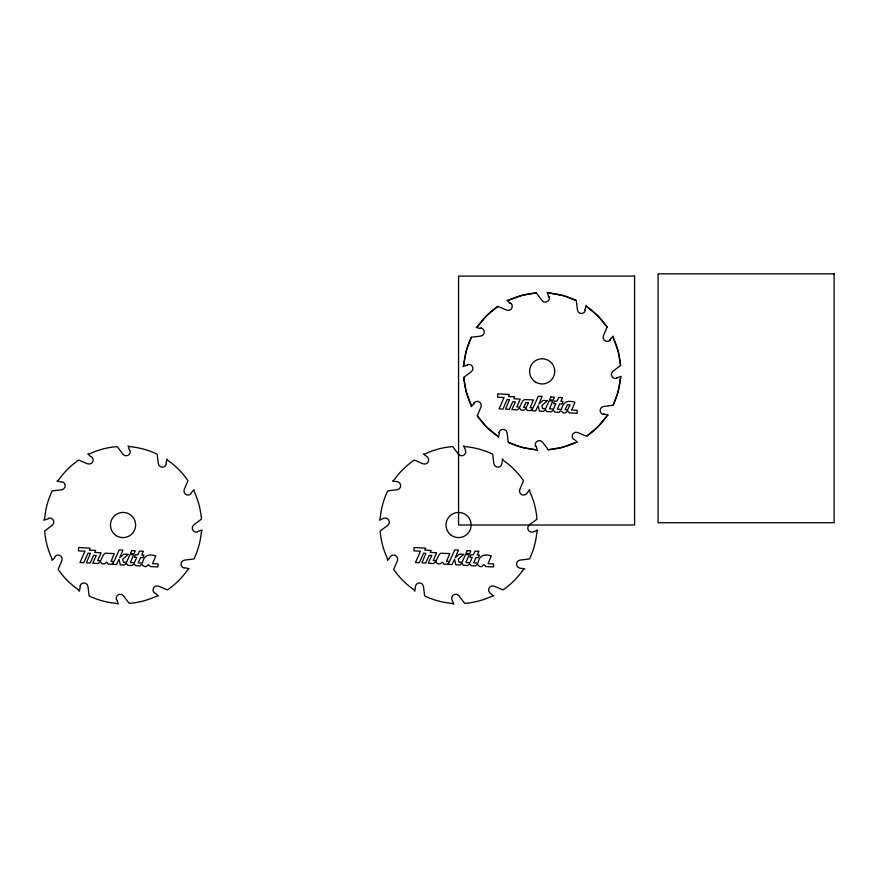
<?xml version="1.0" encoding="UTF-8"?>
<svg xmlns="http://www.w3.org/2000/svg" width="878" height="878" viewBox="0 0 878 878"><rect width="100%" height="100%" fill="white"/><g stroke="black" fill="none" stroke-linecap="round" stroke-linejoin="round"><path stroke-width="1.32" d="M463.836 364.535L466.339 350.552L471.332 337.24L480.859 336.087A4.094 4.094 0 0 0 481.122 328.043A1.328 1.328 0 0 1 480.255 328.383L476.117 327.494L477.83 326.166A78.614 78.614 0 0 1 497.892 306.389L506.716 310.164A4.094 4.094 0 0 0 510.974 303.327A1.328 1.328 0 0 1 510.041 303.184L506.902 300.353L509.053 300.056A78.614 78.614 0 0 1 536.337 292.956L542.099 300.638A4.094 4.094 0 0 0 549.2 296.852A1.328 1.328 0 0 1 548.465 296.259L547.17 292.242L549.178 293.054A78.614 78.614 0 0 1 576.286 300.539L577.439 310.077A4.094 4.094 0 0 0 585.483 310.34A1.328 1.328 0 0 1 585.143 309.462L586.032 305.324L587.371 307.048A78.614 78.614 0 0 1 607.104 327.055L603.34 335.89A4.094 4.094 0 0 0 610.177 340.137A1.317 1.317 0 0 1 610.342 339.226L613.151 336.065L613.448 338.228A78.614 78.614 0 0 1 620.559 365.5L612.877 371.262A4.094 4.094 0 0 0 616.674 378.363A1.328 1.328 0 0 1 617.256 377.639L621.284 376.333L620.461 378.352A78.614 78.614 0 0 1 613.074 405.296L603.548 406.47A4.094 4.094 0 0 0 603.307 414.515A1.328 1.328 0 0 1 604.185 414.175L608.322 415.053L606.61 416.391A78.614 78.614 0 0 1 586.537 436.256L577.702 432.503A4.094 4.094 0 0 0 573.466 439.34A1.328 1.328 0 0 1 574.442 439.516L577.537 442.314L575.375 442.622A78.614 78.614 0 0 1 548.289 449.745L542.494 442.084A4.094 4.094 0 0 0 535.415 445.903A1.328 1.328 0 0 1 536.14 446.485L537.457 450.513L535.437 449.701A78.614 78.614 0 0 1 508.241 442.292L507.067 432.766A4.094 4.094 0 0 0 499.022 432.525A1.328 1.328 0 0 1 499.362 433.392L498.484 437.529L497.146 435.817A78.614 78.614 0 0 1 477.27 415.755L481.023 406.92A4.094 4.094 0 0 0 474.175 402.673A1.328 1.328 0 0 1 474.032 403.606L471.212 406.744L470.904 404.593A78.614 78.614 0 0 1 463.771 377.386L471.442 371.603A4.094 4.094 0 0 0 467.634 364.513A1.328 1.328 0 0 1 467.041 365.248L463.024 366.554L463.836 364.535A78.614 78.614 0 0 1 471.332 337.24M620.461 378.352L617.98 392.148L613.074 405.296M606.61 416.391L597.468 427.235L586.537 436.256M477.83 326.166L486.972 315.378L497.892 306.389M575.375 442.622L562.15 447.396L548.289 449.745M509.053 300.056L522.377 295.271L536.337 292.956M535.437 449.701L521.51 447.22L508.241 442.292M549.178 293.054L563.072 295.579L576.286 300.539M497.146 435.817L486.302 426.686L477.27 415.755M587.371 307.048L598.137 316.157L607.104 327.055M470.904 404.593L466.108 391.314L463.771 377.386M613.448 338.228L618.233 351.54L620.559 365.5M585.472 310.34A1.097 1.097 0 0 1 585.253 309.956L585.242 309.956A1.493 1.493 0 0 1 585.154 309.462M548.465 296.259A1.493 1.493 0 0 0 548.75 296.61L548.805 296.643A1.097 1.097 0 0 0 549.189 296.863M510.041 303.184A1.493 1.493 0 0 0 510.469 303.338L510.524 303.349A1.097 1.097 0 0 0 510.974 303.338M480.255 328.383A1.493 1.493 0 0 0 480.694 328.306L480.749 328.284A1.097 1.097 0 0 0 481.133 328.054M467.041 365.248A1.493 1.493 0 0 0 467.392 364.963L467.414 364.908A1.097 1.097 0 0 0 467.645 364.524M474.197 403.178A1.493 1.493 0 0 1 474.032 403.606M474.186 402.673A1.097 1.097 0 0 1 474.186 403.123M499.352 433.392A1.493 1.493 0 0 0 499.286 432.953L499.275 432.953A1.097 1.097 0 0 0 499.022 432.514M536.14 446.485A1.493 1.493 0 0 0 535.854 446.145L535.854 446.145A1.097 1.097 0 0 0 535.415 445.892M604.185 414.175A1.493 1.493 0 0 0 603.735 414.251L603.691 414.273A1.097 1.097 0 0 0 603.296 414.504M617.256 377.639A1.493 1.493 0 0 0 616.916 377.924L616.916 377.924A1.097 1.097 0 0 0 616.663 378.363M610.177 340.137A1.328 1.328 0 0 1 610.32 339.215M126.333 563.27L127.826 565.289L132.117 565.498L134.104 563.863L135.805 565.717L140.063 565.959C142.302 561.711 142.949 568.351 146.538 566.321L148.393 564.587L150.336 566.54L157.974 566.947L158.117 563.961L152.52 563.676L155.801 555.917C148.338 553.612 143.915 555.5 142.39 563.072L138.219 562.853L140.491 557.574L142.873 557.662L143.904 555.094L141.698 554.984L143.41 551.296L139.602 551.077L137.791 554.841L135.486 554.698L134.4 557.321L136.748 557.387L134.4 562.688L130.394 562.502L133.643 554.633L130.098 554.402L126.509 562.249L123.381 562.172L122.777 559.132L128.265 554.336L123.952 554.073L119.704 557.684L122.942 550.045L119.232 549.869L113.986 561.525L111.023 561.382L114.294 553.579L105.195 553.239L103.406 554.83L100.663 560.735L97.688 560.559L101.08 552.767L94.714 552.416L95.581 550.418L89.358 550.177L90.16 548.157L78.603 547.499L78.394 550.846L84.968 551.197L79.975 562.524L83.794 562.71L88.019 553.217L90.412 553.327L86.439 562.809L90.193 563.028L93.584 555.39L96.273 555.522L92.739 563.204L97.842 563.544L100.498 561.843L101.936 563.786L104.449 563.939L106.907 562.139L108.203 564.148L111.352 564.291L113.471 562.589L112.724 564.378L116.522 564.565L119.024 559.286L120.319 564.828L124.281 565.037L126.333 563.27M461.861 563.27L463.354 565.289L467.645 565.498L469.631 563.863L471.332 565.717L475.591 565.959C477.83 561.711 478.477 568.351 482.055 566.321L483.921 564.587L485.863 566.54L493.502 566.947L493.645 563.961L488.047 563.676L491.329 555.917C483.866 553.612 479.443 555.5 477.906 563.072L473.747 562.853L476.019 557.574L478.4 557.662L479.432 555.094L477.226 554.984L478.938 551.296L475.13 551.077L473.308 554.841L471.014 554.698L469.928 557.321L472.276 557.387L469.928 562.688L465.922 562.502L469.17 554.633L465.625 554.402L462.037 562.249L458.898 562.172L458.305 559.132L463.793 554.336L459.479 554.073L455.232 557.684L458.47 550.045L454.76 549.869L449.514 561.525L446.551 561.382L449.821 553.579L440.723 553.239L438.934 554.83L436.179 560.735L433.216 560.559L436.607 552.767L430.242 552.416L431.109 550.418L424.875 550.177L425.687 548.157L414.12 547.499L413.922 550.846L420.496 551.197L415.503 562.524L419.322 562.71L423.547 553.217L425.929 553.327L421.967 562.809L425.72 563.028L429.112 555.39L431.8 555.522L428.266 563.204L433.37 563.544L436.015 561.843L437.464 563.786L439.977 563.939L442.435 562.139L443.73 564.148L446.88 564.291L448.987 562.589L448.252 564.378L452.049 564.565L454.552 559.286L455.847 564.828L459.798 565.037L461.861 563.27M545.457 409.62L546.95 411.639L551.241 411.848L553.228 410.213L554.929 412.067L559.176 412.309C561.415 408.061 562.063 414.701 565.651 412.671L567.517 410.937L569.46 412.89L577.098 413.297L577.241 410.311L571.644 410.026L574.925 402.267C567.451 399.962 563.028 401.85 561.503 409.422L557.343 409.203L559.615 403.924L561.997 404.012L563.017 401.444L560.822 401.334L562.524 397.646L558.715 397.427L556.904 401.191L554.611 401.048L553.513 403.671L555.873 403.737L553.524 409.038L549.507 408.852L552.756 400.983L549.222 400.752L545.633 408.599L542.494 408.522L541.902 405.482L547.378 400.686L543.076 400.423L538.829 404.034L542.066 396.395L538.346 396.219L533.1 407.875L530.136 407.743L533.418 399.929L524.309 399.589L522.531 401.18L519.776 407.096L516.813 406.909L520.204 399.117L513.839 398.766L514.706 396.768L508.472 396.527L509.273 394.507L497.716 393.849L497.519 397.196L504.093 397.547L499.088 408.874L502.918 409.06L507.144 399.567L509.525 399.677L505.552 409.159L509.317 409.378L512.708 401.74L515.386 401.872L511.863 409.554L516.955 409.894L519.611 408.193L521.06 410.136L523.562 410.289L526.032 408.489L527.316 410.498L530.477 410.641L532.584 408.939L531.848 410.728L535.646 410.915L538.148 405.636L539.443 411.178L543.394 411.387L545.457 409.62M78.021 589.467L79.36 591.179L80.238 587.042A1.328 1.328 0 0 0 79.898 586.175A4.094 4.094 0 0 1 87.943 586.416L89.117 595.942A78.614 78.614 0 0 0 116.324 603.34L118.343 604.163L117.026 600.135A1.328 1.328 0 0 0 116.291 599.553A4.094 4.094 0 0 1 123.381 595.734L129.165 603.395A78.614 78.614 0 0 0 156.262 596.272L158.413 595.964L155.274 593.133A1.328 1.328 0 0 0 154.341 592.99A4.094 4.094 0 0 1 158.589 586.153L167.424 589.906A78.614 78.614 0 0 0 187.486 570.041L189.198 568.703L185.06 567.825A1.328 1.328 0 0 0 184.193 568.165A4.094 4.094 0 0 1 184.435 560.12L193.961 558.946A78.614 78.614 0 0 0 201.347 532.002L202.17 529.983L198.143 531.289A1.328 1.328 0 0 0 197.55 532.013A4.094 4.094 0 0 1 193.764 524.912L201.435 519.15A78.614 78.614 0 0 0 194.334 491.878L194.027 489.715L191.195 492.854A1.328 1.328 0 0 0 191.053 493.787A4.094 4.094 0 0 1 184.215 489.54L187.98 480.705A78.614 78.614 0 0 0 168.247 460.698L166.919 458.974L166.03 463.112A1.328 1.328 0 0 0 166.359 463.99A4.094 4.094 0 0 1 158.325 463.727L157.173 454.189A78.614 78.614 0 0 0 130.065 446.704L128.045 445.892L129.351 449.909A1.328 1.328 0 0 0 130.076 450.502A4.094 4.094 0 0 1 122.975 454.288L117.213 446.606A78.614 78.614 0 0 0 89.94 453.696L87.789 454.003L90.928 456.834A1.328 1.328 0 0 0 91.85 456.977A4.094 4.094 0 0 1 87.602 463.814L78.768 460.039A78.614 78.614 0 0 0 58.716 479.816L56.993 481.144L61.131 482.033A1.328 1.328 0 0 0 62.009 481.693A4.094 4.094 0 0 1 61.745 489.737L52.208 490.89A78.614 78.614 0 0 0 44.712 518.185L43.9 520.204L47.928 518.898A1.328 1.328 0 0 0 48.51 518.163A4.094 4.094 0 0 1 52.318 525.253L44.646 531.036A78.614 78.614 0 0 0 51.791 558.243L52.087 560.394L54.919 557.256A1.328 1.328 0 0 0 55.062 556.323A4.094 4.094 0 0 1 61.899 560.57L58.146 569.405A78.614 78.614 0 0 0 78.021 589.467M413.549 589.467L414.888 591.179L415.426 586.175A4.094 4.094 0 0 1 423.47 586.416L424.645 595.942A78.614 78.614 0 0 0 451.852 603.34L453.86 604.163L451.819 599.553A4.094 4.094 0 0 1 458.909 595.734L464.692 603.395A78.614 78.614 0 0 0 491.79 596.272L493.941 595.964L489.869 592.99A4.094 4.094 0 0 1 494.116 586.153L502.951 589.906A78.614 78.614 0 0 0 523.014 570.041L524.726 568.703L519.71 568.165A4.094 4.094 0 0 1 519.952 560.12L529.489 558.946A78.614 78.614 0 0 0 536.875 532.002L537.687 529.983L533.078 532.013A4.094 4.094 0 0 1 529.28 524.912L536.963 519.15A78.614 78.614 0 0 0 529.862 491.878L529.555 489.715L526.581 493.787A4.094 4.094 0 0 1 519.743 489.54L523.507 480.705A78.614 78.614 0 0 0 503.774 460.698L502.435 458.974L501.887 463.99A4.094 4.094 0 0 1 493.842 463.727L492.701 454.189A78.614 78.614 0 0 0 465.592 446.704L463.573 445.892L465.603 450.502A4.094 4.094 0 0 1 458.503 454.288L452.741 446.606A78.614 78.614 0 0 0 425.468 453.706L423.306 454.003L427.377 456.977A4.094 4.094 0 0 1 423.119 463.814L414.295 460.039A78.614 78.614 0 0 0 394.233 479.816L392.521 481.144L397.525 481.693A4.094 4.094 0 0 1 397.262 489.737L387.736 490.89A78.614 78.614 0 0 0 380.24 518.185L379.428 520.204L384.037 518.163A4.094 4.094 0 0 1 387.846 525.253L380.174 531.036A78.614 78.614 0 0 0 387.308 558.243L387.615 560.394L390.589 556.323A4.094 4.094 0 0 1 397.427 560.57L393.673 569.405A78.614 78.614 0 0 0 413.549 589.467M131.667 550.616L130.504 553.491L134.049 553.722L135.278 550.791L131.667 550.616M467.184 550.616L466.031 553.491L469.576 553.722L470.795 550.791L467.184 550.616M550.78 396.977L549.628 399.841L553.173 400.072L554.391 397.141L550.78 396.977M528.49 402.662L526.207 407.524L523.617 407.359L525.933 402.53L528.49 402.662M569.932 404.988L567.616 409.905L565.07 409.752L567.407 404.846L569.932 404.988M834.1 273.837L658.083 273.837L658.083 522.739L834.1 522.739L834.1 273.837M634.575 276.109L458.568 276.109L458.568 525.011L634.575 525.011L634.575 276.109M116.412 535.712A12.577 12.577 0 0 0 135.618 525.406A12.577 12.577 0 0 0 117.092 513.926A12.577 12.577 0 0 0 116.412 535.712M450.974 535.042A12.577 12.577 0 0 0 471.047 526.57A12.577 12.577 0 0 0 453.674 513.421A12.577 12.577 0 0 0 450.974 535.042M535.734 382.182A12.577 12.577 0 0 0 554.742 371.526A12.577 12.577 0 0 0 536.008 360.386A12.577 12.577 0 0 0 535.734 382.182"/></g></svg>
